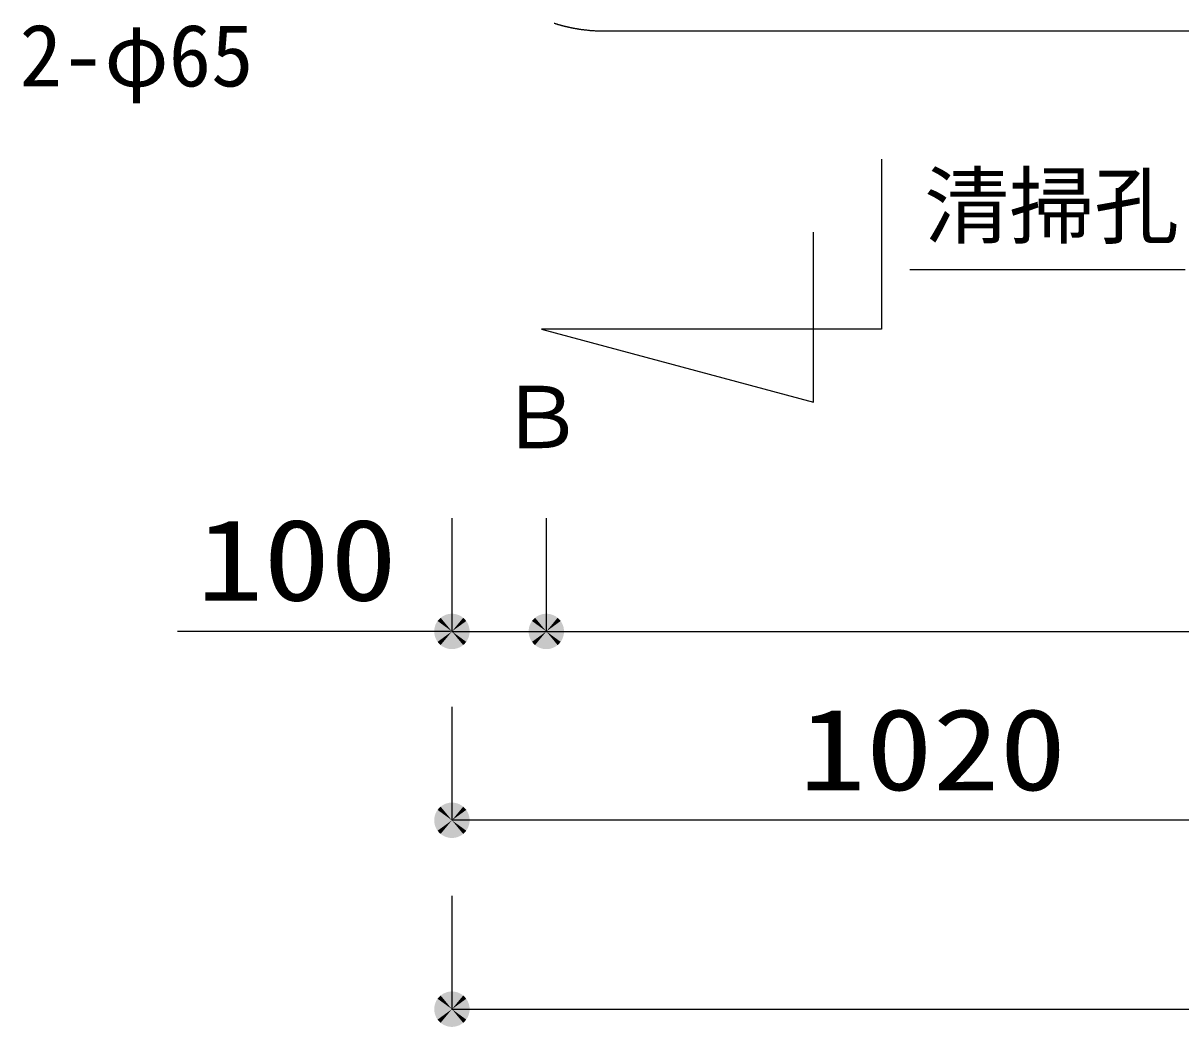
# Model space of a CAD drawing. Units: millimetres, scale not verified. Extents: x -22990 to 8910, y -6308 to 6308.
# Drawn here: x -6589 to -5363, y -1045 to 18 of the extents above; entities that cross this region are included whole.
import ezdxf
from ezdxf.enums import TextEntityAlignment as Align

# ---------------------------------------------------------------- set-up
doc = ezdxf.new("R2010")
doc.units = ezdxf.units.MM
doc.header["$LTSCALE"] = 30
doc.layers.add('0-2_空気管', color=3, linetype='Continuous', lineweight=25)
doc.layers.add('0-F_00クル-フ-6寸法', color=132, linetype='Continuous', lineweight=25)
doc.styles.add('ＭＳ ゴシック', font='')
doc.styles.get('ＭＳ ゴシック').set_extended_font_data('MS Gothic')

msp = doc.modelspace()

# ---------------------------------------------------------------- linework, layer by layer
at = {"layer": '0-2_空気管'}
for p, q in [((-5679.99, -126.15), (-5679.99, -306.15)), ((-5751.99, -383.32), (-5751.99, -203.32)), ((-5358.28, -243.32), (-5649.88, -243.32))]:
    msp.add_line(p, q, dxfattribs=at)
for points in [[(-6026.85, 17.86), (-6026.35, 17.7), (-6025.85, 17.54), (-6025.38, 17.4), (-6024.92, 17.26), (-6024.49, 17.13), (-6024.08, 17), (-6023.7, 16.89), (-6023.34, 16.78), (-6023.01, 16.68), (-6022.69, 16.59), (-6022.39, 16.5), (-6022.1, 16.42), (-6021.82, 16.34), (-6020.98, 16.1), (-6020.71, 16.03), (-6020.44, 15.95), (-6020.17, 15.88), (-6019.91, 15.81), (-6019.66, 15.74), (-6019.42, 15.67), (-6019.2, 15.61), (-6018.97, 15.55)], [(-6018.97, 15.55), (-6018.76, 15.49), (-6018.55, 15.44), (-6018.13, 15.33), (-6017.9, 15.27), (-6017.68, 15.21), (-6017.44, 15.15), (-6017.19, 15.08), (-6016.93, 15.02), (-6016.66, 14.95), (-6016.39, 14.88), (-6016.11, 14.81), (-6015.83, 14.74), (-6015.26, 14.6), (-6014.98, 14.53), (-6014.69, 14.46), (-6014.39, 14.39), (-6014.09, 14.32), (-6013.77, 14.25), (-6013.44, 14.17), (-6013.1, 14.09), (-6012.73, 14.01), (-6012.36, 13.92), (-6011.97, 13.83), (-6011.57, 13.75), (-6011.17, 13.66), (-6010.76, 13.57), (-6010.35, 13.48), (-6009.95, 13.39), (-6009.55, 13.31), (-6009.15, 13.22), (-6008.75, 13.14), (-6008.34, 13.06), (-6007.93, 12.98), (-6007.5, 12.89), (-6007.06, 12.81), (-6006.59, 12.72), (-6006.11, 12.63), (-6005.6, 12.53), (-6005.08, 12.44)], [(-6005.08, 12.44), (-6004.53, 12.34), (-6003.98, 12.24), (-6003.42, 12.14), (-6002.85, 12.04), (-6002.28, 11.95), (-6001.71, 11.86), (-6001.13, 11.76), (-6000.54, 11.67), (-5999.94, 11.58), (-5999.32, 11.48), (-5998.68, 11.39), (-5998.01, 11.3), (-5997.31, 11.2), (-5996.57, 11.11), (-5995.8, 11.01), (-5995, 10.91), (-5994.17, 10.81), (-5993.32, 10.71), (-5992.45, 10.62), (-5991.55, 10.52), (-5990.65, 10.43), (-5989.73, 10.34), (-5988.8, 10.26), (-5987.87, 10.18), (-5986.94, 10.1), (-5986.02, 10.03), (-5985.1, 9.97), (-5984.2, 9.91), (-5983.32, 9.85), (-5982.46, 9.81), (-5981.64, 9.77), (-5980.84, 9.74), (-5980.07, 9.71), (-5979.34, 9.69), (-5978.65, 9.67), (-5978, 9.65), (-5977.39, 9.64), (-5976.84, 9.63), (-5976.33, 9.63)], [(-5976.33, 9.63), (-5975.87, 9.62), (-5975.46, 9.62), (-5975.09, 9.61), (-3324.34, 9.61)], [(-5679.99, -306.15), (-6039.99, -306.15), (-5751.99, -383.32)]]:
    msp.add_lwpolyline(points, dxfattribs=at)
at = {"layer": '0-F_00クル-フ-6寸法', "color": 4}
for p, q in [((-6135.03, -506.25), (-6135.03, -626.25)), ((-6035.03, -506.25), (-6035.03, -626.25)), ((-6035.03, -506.25), (-6035.03, -626.25)), ((-6136.53, -626.25), (-6425.55, -626.25)), ((-6135.03, -626.25), (-6035.03, -626.25)), ((-6035.03, -626.25), (-3265.01, -626.25)), ((-6135.03, -706.25), (-6135.03, -826.25)), ((-5115.03, -826.25), (-6135.03, -826.25)), ((-6135.03, -906.25), (-6135.03, -1026.25)), ((-6135.03, -1026.25), (-3165.01, -1026.25))]:
    msp.add_line(p, q, dxfattribs=at)
at = {"layer": '0-F_00クル-フ-6寸法'}
for points in [[(-6135.03, -626.25), (-6148.69, -613.42), (-6146.98, -611.81)], [(-6135.03, -626.25), (-6146.98, -611.81), (-6145.07, -610.42)], [(-6135.03, -626.25), (-6145.07, -610.42), (-6143.01, -609.29)], [(-6135.03, -626.25), (-6143.01, -609.29), (-6140.82, -608.42)], [(-6135.03, -626.25), (-6140.82, -608.42), (-6138.54, -607.83)], [(-6135.03, -626.25), (-6138.54, -607.83), (-6136.2, -607.54)], [(-6135.03, -626.25), (-6136.2, -607.54), (-6133.85, -607.54)], [(-6135.03, -626.25), (-6133.85, -607.54), (-6131.51, -607.83)], [(-6135.03, -626.25), (-6131.51, -607.83), (-6129.23, -608.42)], [(-6135.03, -626.25), (-6129.23, -608.42), (-6127.04, -609.29)], [(-6135.03, -626.25), (-6127.04, -609.29), (-6124.98, -610.42)], [(-6135.03, -626.25), (-6124.98, -610.42), (-6123.07, -611.81)], [(-6135.03, -626.25), (-6123.07, -611.81), (-6121.36, -613.42)], [(-6035.03, -626.25), (-6048.69, -613.42), (-6046.98, -611.81)], [(-6035.03, -626.25), (-6048.69, -613.42), (-6046.98, -611.81)], [(-6035.03, -626.25), (-6046.98, -611.81), (-6045.07, -610.42)], [(-6035.03, -626.25), (-6046.98, -611.81), (-6045.07, -610.42)], [(-6035.03, -626.25), (-6045.07, -610.42), (-6043.01, -609.29)], [(-6035.03, -626.25), (-6045.07, -610.42), (-6043.01, -609.29)], [(-6035.03, -626.25), (-6043.01, -609.29), (-6040.82, -608.42)], [(-6035.03, -626.25), (-6043.01, -609.29), (-6040.82, -608.42)], [(-6035.03, -626.25), (-6040.82, -608.42), (-6038.54, -607.83)], [(-6035.03, -626.25), (-6040.82, -608.42), (-6038.54, -607.83)], [(-6035.03, -626.25), (-6038.54, -607.83), (-6036.2, -607.54)], [(-6035.03, -626.25), (-6038.54, -607.83), (-6036.2, -607.54)], [(-6035.03, -626.25), (-6036.2, -607.54), (-6033.85, -607.54)], [(-6035.03, -626.25), (-6036.2, -607.54), (-6033.85, -607.54)], [(-6035.03, -626.25), (-6033.85, -607.54), (-6031.51, -607.83)], [(-6035.03, -626.25), (-6033.85, -607.54), (-6031.51, -607.83)], [(-6035.03, -626.25), (-6031.51, -607.83), (-6029.23, -608.42)], [(-6035.03, -626.25), (-6031.51, -607.83), (-6029.23, -608.42)], [(-6035.03, -626.25), (-6029.23, -608.42), (-6027.04, -609.29)], [(-6035.03, -626.25), (-6029.23, -608.42), (-6027.04, -609.29)], [(-6035.03, -626.25), (-6027.04, -609.29), (-6024.98, -610.42)], [(-6035.03, -626.25), (-6027.04, -609.29), (-6024.98, -610.42)], [(-6035.03, -626.25), (-6024.98, -610.42), (-6023.07, -611.81)], [(-6035.03, -626.25), (-6024.98, -610.42), (-6023.07, -611.81)], [(-6035.03, -626.25), (-6023.07, -611.81), (-6021.36, -613.42)], [(-6035.03, -626.25), (-6023.07, -611.81), (-6021.36, -613.42)], [(-6135.03, -626.25), (-6153.78, -626.25), (-6153.63, -623.9)], [(-6135.03, -626.25), (-6153.63, -623.9), (-6153.19, -621.59)], [(-6135.03, -626.25), (-6153.19, -621.59), (-6152.46, -619.35)], [(-6135.03, -626.25), (-6152.46, -619.35), (-6151.46, -617.22)], [(-6135.03, -626.25), (-6151.46, -617.22), (-6150.2, -615.23)], [(-6135.03, -626.25), (-6150.2, -615.23), (-6148.69, -613.42)], [(-6135.03, -626.25), (-6121.36, -613.42), (-6119.86, -615.23)], [(-6135.03, -626.25), (-6119.86, -615.23), (-6118.6, -617.22)], [(-6135.03, -626.25), (-6118.6, -617.22), (-6117.59, -619.35)], [(-6135.03, -626.25), (-6117.59, -619.35), (-6116.87, -621.59)], [(-6135.03, -626.25), (-6116.87, -621.59), (-6116.42, -623.9)], [(-6135.03, -626.25), (-6116.42, -623.9), (-6116.28, -626.25)], [(-6035.03, -626.25), (-6053.78, -626.25), (-6053.63, -623.9)], [(-6035.03, -626.25), (-6053.78, -626.25), (-6053.63, -623.9)], [(-6035.03, -626.25), (-6053.63, -623.9), (-6053.19, -621.59)], [(-6035.03, -626.25), (-6053.63, -623.9), (-6053.19, -621.59)], [(-6035.03, -626.25), (-6053.19, -621.59), (-6052.46, -619.35)], [(-6035.03, -626.25), (-6053.19, -621.59), (-6052.46, -619.35)], [(-6035.03, -626.25), (-6052.46, -619.35), (-6051.46, -617.22)], [(-6035.03, -626.25), (-6052.46, -619.35), (-6051.46, -617.22)], [(-6035.03, -626.25), (-6051.46, -617.22), (-6050.2, -615.23)], [(-6035.03, -626.25), (-6051.46, -617.22), (-6050.2, -615.23)], [(-6035.03, -626.25), (-6050.2, -615.23), (-6048.69, -613.42)], [(-6035.03, -626.25), (-6050.2, -615.23), (-6048.69, -613.42)], [(-6035.03, -626.25), (-6021.36, -613.42), (-6019.86, -615.23)], [(-6035.03, -626.25), (-6021.36, -613.42), (-6019.86, -615.23)], [(-6035.03, -626.25), (-6019.86, -615.23), (-6018.6, -617.22)], [(-6035.03, -626.25), (-6019.86, -615.23), (-6018.6, -617.22)], [(-6035.03, -626.25), (-6018.6, -617.22), (-6017.59, -619.35)], [(-6035.03, -626.25), (-6018.6, -617.22), (-6017.59, -619.35)], [(-6035.03, -626.25), (-6017.59, -619.35), (-6016.87, -621.59)], [(-6035.03, -626.25), (-6017.59, -619.35), (-6016.87, -621.59)], [(-6035.03, -626.25), (-6016.87, -621.59), (-6016.42, -623.9)], [(-6035.03, -626.25), (-6016.87, -621.59), (-6016.42, -623.9)], [(-6035.03, -626.25), (-6016.42, -623.9), (-6016.28, -626.25)], [(-6035.03, -626.25), (-6016.42, -623.9), (-6016.28, -626.25)], [(-6135.03, -626.25), (-6153.63, -628.6), (-6153.78, -626.25)], [(-6135.03, -626.25), (-6153.19, -630.92), (-6153.63, -628.6)], [(-6135.03, -626.25), (-6152.46, -633.15), (-6153.19, -630.92)], [(-6135.03, -626.25), (-6151.46, -635.29), (-6152.46, -633.15)], [(-6135.03, -626.25), (-6150.2, -637.27), (-6151.46, -635.29)], [(-6135.03, -626.25), (-6148.69, -639.09), (-6150.2, -637.27)], [(-6135.03, -626.25), (-6146.98, -640.7), (-6148.69, -639.09)], [(-6135.03, -626.25), (-6145.07, -642.08), (-6146.98, -640.7)], [(-6135.03, -626.25), (-6143.01, -643.22), (-6145.07, -642.08)], [(-6135.03, -626.25), (-6140.82, -644.08), (-6143.01, -643.22)], [(-6135.03, -626.25), (-6138.54, -644.67), (-6140.82, -644.08)], [(-6135.03, -626.25), (-6136.2, -644.97), (-6138.54, -644.67)], [(-6135.03, -626.25), (-6133.85, -644.97), (-6136.2, -644.97)], [(-6135.03, -626.25), (-6131.51, -644.67), (-6133.85, -644.97)], [(-6135.03, -626.25), (-6129.23, -644.08), (-6131.51, -644.67)], [(-6135.03, -626.25), (-6127.04, -643.22), (-6129.23, -644.08)], [(-6135.03, -626.25), (-6124.98, -642.08), (-6127.04, -643.22)], [(-6135.03, -626.25), (-6123.07, -640.7), (-6124.98, -642.08)], [(-6135.03, -626.25), (-6121.36, -639.09), (-6123.07, -640.7)], [(-6135.03, -626.25), (-6119.86, -637.27), (-6121.36, -639.09)], [(-6135.03, -626.25), (-6118.6, -635.29), (-6119.86, -637.27)], [(-6135.03, -626.25), (-6117.59, -633.15), (-6118.6, -635.29)], [(-6135.03, -626.25), (-6116.87, -630.92), (-6117.59, -633.15)], [(-6135.03, -626.25), (-6116.42, -628.6), (-6116.87, -630.92)], [(-6135.03, -626.25), (-6116.28, -626.25), (-6116.42, -628.6)], [(-6035.03, -626.25), (-6053.63, -628.6), (-6053.78, -626.25)], [(-6035.03, -626.25), (-6053.63, -628.6), (-6053.78, -626.25)], [(-6035.03, -626.25), (-6053.19, -630.92), (-6053.63, -628.6)], [(-6035.03, -626.25), (-6053.19, -630.92), (-6053.63, -628.6)], [(-6035.03, -626.25), (-6052.46, -633.15), (-6053.19, -630.92)], [(-6035.03, -626.25), (-6052.46, -633.15), (-6053.19, -630.92)], [(-6035.03, -626.25), (-6051.46, -635.29), (-6052.46, -633.15)], [(-6035.03, -626.25), (-6051.46, -635.29), (-6052.46, -633.15)], [(-6035.03, -626.25), (-6050.2, -637.27), (-6051.46, -635.29)], [(-6035.03, -626.25), (-6050.2, -637.27), (-6051.46, -635.29)], [(-6035.03, -626.25), (-6048.69, -639.09), (-6050.2, -637.27)], [(-6035.03, -626.25), (-6048.69, -639.09), (-6050.2, -637.27)], [(-6035.03, -626.25), (-6046.98, -640.7), (-6048.69, -639.09)], [(-6035.03, -626.25), (-6046.98, -640.7), (-6048.69, -639.09)], [(-6035.03, -626.25), (-6045.07, -642.08), (-6046.98, -640.7)], [(-6035.03, -626.25), (-6045.07, -642.08), (-6046.98, -640.7)], [(-6035.03, -626.25), (-6043.01, -643.22), (-6045.07, -642.08)], [(-6035.03, -626.25), (-6043.01, -643.22), (-6045.07, -642.08)], [(-6035.03, -626.25), (-6040.82, -644.08), (-6043.01, -643.22)], [(-6035.03, -626.25), (-6040.82, -644.08), (-6043.01, -643.22)], [(-6035.03, -626.25), (-6038.54, -644.67), (-6040.82, -644.08)], [(-6035.03, -626.25), (-6038.54, -644.67), (-6040.82, -644.08)], [(-6035.03, -626.25), (-6036.2, -644.97), (-6038.54, -644.67)], [(-6035.03, -626.25), (-6036.2, -644.97), (-6038.54, -644.67)], [(-6035.03, -626.25), (-6033.85, -644.97), (-6036.2, -644.97)], [(-6035.03, -626.25), (-6033.85, -644.97), (-6036.2, -644.97)], [(-6035.03, -626.25), (-6031.51, -644.67), (-6033.85, -644.97)], [(-6035.03, -626.25), (-6029.23, -644.08), (-6031.51, -644.67)], [(-6035.03, -626.25), (-6027.04, -643.22), (-6029.23, -644.08)], [(-6035.03, -626.25), (-6024.98, -642.08), (-6027.04, -643.22)], [(-6035.03, -626.25), (-6023.07, -640.7), (-6024.98, -642.08)], [(-6035.03, -626.25), (-6021.36, -639.09), (-6023.07, -640.7)], [(-6035.03, -626.25), (-6019.86, -637.27), (-6021.36, -639.09)], [(-6035.03, -626.25), (-6018.6, -635.29), (-6019.86, -637.27)], [(-6035.03, -626.25), (-6017.59, -633.15), (-6018.6, -635.29)], [(-6035.03, -626.25), (-6016.87, -630.92), (-6017.59, -633.15)], [(-6035.03, -626.25), (-6016.42, -628.6), (-6016.87, -630.92)], [(-6035.03, -626.25), (-6016.28, -626.25), (-6016.42, -628.6)], [(-6035.03, -626.25), (-6031.51, -644.67), (-6033.85, -644.97)], [(-6035.03, -626.25), (-6029.23, -644.08), (-6031.51, -644.67)], [(-6035.03, -626.25), (-6027.04, -643.22), (-6029.23, -644.08)], [(-6035.03, -626.25), (-6024.98, -642.08), (-6027.04, -643.22)], [(-6035.03, -626.25), (-6023.07, -640.7), (-6024.98, -642.08)], [(-6035.03, -626.25), (-6021.36, -639.09), (-6023.07, -640.7)], [(-6035.03, -626.25), (-6019.86, -637.27), (-6021.36, -639.09)], [(-6035.03, -626.25), (-6018.6, -635.29), (-6019.86, -637.27)], [(-6035.03, -626.25), (-6017.59, -633.15), (-6018.6, -635.29)], [(-6035.03, -626.25), (-6016.87, -630.92), (-6017.59, -633.15)], [(-6035.03, -626.25), (-6016.42, -628.6), (-6016.87, -630.92)], [(-6035.03, -626.25), (-6016.28, -626.25), (-6016.42, -628.6)], [(-6135.03, -826.25), (-6143.01, -809.29), (-6140.82, -808.42)], [(-6135.03, -826.25), (-6140.82, -808.42), (-6138.54, -807.83)], [(-6135.03, -826.25), (-6138.54, -807.83), (-6136.2, -807.54)], [(-6135.03, -826.25), (-6136.2, -807.54), (-6133.85, -807.54)], [(-6135.03, -826.25), (-6133.85, -807.54), (-6131.51, -807.83)], [(-6135.03, -826.25), (-6131.51, -807.83), (-6129.23, -808.42)], [(-6135.03, -826.25), (-6129.23, -808.42), (-6127.04, -809.29)], [(-6135.03, -826.25), (-6153.19, -821.59), (-6152.46, -819.35)], [(-6135.03, -826.25), (-6152.46, -819.35), (-6151.46, -817.22)], [(-6135.03, -826.25), (-6151.46, -817.22), (-6150.2, -815.23)], [(-6135.03, -826.25), (-6150.2, -815.23), (-6148.69, -813.42)], [(-6135.03, -826.25), (-6148.69, -813.42), (-6146.98, -811.81)], [(-6135.03, -826.25), (-6146.98, -811.81), (-6145.07, -810.42)], [(-6135.03, -826.25), (-6145.07, -810.42), (-6143.01, -809.29)], [(-6135.03, -826.25), (-6127.04, -809.29), (-6124.98, -810.42)], [(-6135.03, -826.25), (-6124.98, -810.42), (-6123.07, -811.81)], [(-6135.03, -826.25), (-6123.07, -811.81), (-6121.36, -813.42)], [(-6135.03, -826.25), (-6121.36, -813.42), (-6119.86, -815.23)], [(-6135.03, -826.25), (-6119.86, -815.23), (-6118.6, -817.22)], [(-6135.03, -826.25), (-6118.6, -817.22), (-6117.59, -819.35)], [(-6135.03, -826.25), (-6117.59, -819.35), (-6116.87, -821.59)], [(-6135.03, -826.25), (-6153.78, -826.25), (-6153.63, -823.9)], [(-6135.03, -826.25), (-6153.63, -828.6), (-6153.78, -826.25)], [(-6135.03, -826.25), (-6153.63, -823.9), (-6153.19, -821.59)], [(-6135.03, -826.25), (-6153.19, -830.92), (-6153.63, -828.6)], [(-6135.03, -826.25), (-6152.46, -833.15), (-6153.19, -830.92)], [(-6135.03, -826.25), (-6151.46, -835.29), (-6152.46, -833.15)], [(-6135.03, -826.25), (-6150.2, -837.27), (-6151.46, -835.29)], [(-6135.03, -826.25), (-6148.69, -839.09), (-6150.2, -837.27)], [(-6135.03, -826.25), (-6146.98, -840.7), (-6148.69, -839.09)], [(-6135.03, -826.25), (-6145.07, -842.08), (-6146.98, -840.7)], [(-6135.03, -826.25), (-6143.01, -843.22), (-6145.07, -842.08)], [(-6135.03, -826.25), (-6140.82, -844.08), (-6143.01, -843.22)], [(-6135.03, -826.25), (-6138.54, -844.67), (-6140.82, -844.08)], [(-6135.03, -826.25), (-6136.2, -844.97), (-6138.54, -844.67)], [(-6135.03, -826.25), (-6133.85, -844.97), (-6136.2, -844.97)], [(-6135.03, -826.25), (-6116.87, -821.59), (-6116.42, -823.9)], [(-6135.03, -826.25), (-6116.42, -823.9), (-6116.28, -826.25)], [(-6135.03, -826.25), (-6131.51, -844.67), (-6133.85, -844.97)], [(-6135.03, -826.25), (-6129.23, -844.08), (-6131.51, -844.67)], [(-6135.03, -826.25), (-6127.04, -843.22), (-6129.23, -844.08)], [(-6135.03, -826.25), (-6124.98, -842.08), (-6127.04, -843.22)], [(-6135.03, -826.25), (-6123.07, -840.7), (-6124.98, -842.08)], [(-6135.03, -826.25), (-6121.36, -839.09), (-6123.07, -840.7)], [(-6135.03, -826.25), (-6119.86, -837.27), (-6121.36, -839.09)], [(-6135.03, -826.25), (-6118.6, -835.29), (-6119.86, -837.27)], [(-6135.03, -826.25), (-6117.59, -833.15), (-6118.6, -835.29)], [(-6135.03, -826.25), (-6116.87, -830.92), (-6117.59, -833.15)], [(-6135.03, -826.25), (-6116.42, -828.6), (-6116.87, -830.92)], [(-6135.03, -826.25), (-6116.28, -826.25), (-6116.42, -828.6)], [(-6135.03, -1026.25), (-6152.46, -1019.35), (-6151.46, -1017.22)], [(-6135.03, -1026.25), (-6151.46, -1017.22), (-6150.2, -1015.23)], [(-6135.03, -1026.25), (-6150.2, -1015.23), (-6148.69, -1013.42)], [(-6135.03, -1026.25), (-6148.69, -1013.42), (-6146.98, -1011.81)], [(-6135.03, -1026.25), (-6146.98, -1011.81), (-6145.07, -1010.42)], [(-6135.03, -1026.25), (-6145.07, -1010.42), (-6143.01, -1009.29)], [(-6135.03, -1026.25), (-6143.01, -1009.29), (-6140.82, -1008.42)], [(-6135.03, -1026.25), (-6140.82, -1008.42), (-6138.54, -1007.83)], [(-6135.03, -1026.25), (-6138.54, -1007.83), (-6136.2, -1007.54)], [(-6135.03, -1026.25), (-6136.2, -1007.54), (-6133.85, -1007.54)], [(-6135.03, -1026.25), (-6133.85, -1007.54), (-6131.51, -1007.83)], [(-6135.03, -1026.25), (-6131.51, -1007.83), (-6129.23, -1008.42)], [(-6135.03, -1026.25), (-6129.23, -1008.42), (-6127.04, -1009.29)], [(-6135.03, -1026.25), (-6127.04, -1009.29), (-6124.98, -1010.42)], [(-6135.03, -1026.25), (-6124.98, -1010.42), (-6123.07, -1011.81)], [(-6135.03, -1026.25), (-6123.07, -1011.81), (-6121.36, -1013.42)], [(-6135.03, -1026.25), (-6121.36, -1013.42), (-6119.86, -1015.23)], [(-6135.03, -1026.25), (-6119.86, -1015.23), (-6118.6, -1017.22)], [(-6135.03, -1026.25), (-6118.6, -1017.22), (-6117.59, -1019.35)], [(-6135.03, -1026.25), (-6153.78, -1026.25), (-6153.63, -1023.9)], [(-6135.03, -1026.25), (-6153.63, -1028.6), (-6153.78, -1026.25)], [(-6135.03, -1026.25), (-6153.63, -1023.9), (-6153.19, -1021.59)], [(-6135.03, -1026.25), (-6153.19, -1030.92), (-6153.63, -1028.6)], [(-6135.03, -1026.25), (-6153.19, -1021.59), (-6152.46, -1019.35)], [(-6135.03, -1026.25), (-6152.46, -1033.15), (-6153.19, -1030.92)], [(-6135.03, -1026.25), (-6151.46, -1035.29), (-6152.46, -1033.15)], [(-6135.03, -1026.25), (-6150.2, -1037.27), (-6151.46, -1035.29)], [(-6135.03, -1026.25), (-6148.69, -1039.09), (-6150.2, -1037.27)], [(-6135.03, -1026.25), (-6146.98, -1040.7), (-6148.69, -1039.09)], [(-6135.03, -1026.25), (-6145.07, -1042.08), (-6146.98, -1040.7)], [(-6135.03, -1026.25), (-6143.01, -1043.22), (-6145.07, -1042.08)], [(-6135.03, -1026.25), (-6140.82, -1044.08), (-6143.01, -1043.22)], [(-6135.03, -1026.25), (-6138.54, -1044.67), (-6140.82, -1044.08)], [(-6135.03, -1026.25), (-6136.2, -1044.97), (-6138.54, -1044.67)], [(-6135.03, -1026.25), (-6133.85, -1044.97), (-6136.2, -1044.97)], [(-6135.03, -1026.25), (-6117.59, -1019.35), (-6116.87, -1021.59)], [(-6135.03, -1026.25), (-6116.87, -1021.59), (-6116.42, -1023.9)], [(-6135.03, -1026.25), (-6116.42, -1023.9), (-6116.28, -1026.25)], [(-6135.03, -1026.25), (-6131.51, -1044.67), (-6133.85, -1044.97)], [(-6135.03, -1026.25), (-6129.23, -1044.08), (-6131.51, -1044.67)], [(-6135.03, -1026.25), (-6127.04, -1043.22), (-6129.23, -1044.08)], [(-6135.03, -1026.25), (-6124.98, -1042.08), (-6127.04, -1043.22)], [(-6135.03, -1026.25), (-6123.07, -1040.7), (-6124.98, -1042.08)], [(-6135.03, -1026.25), (-6121.36, -1039.09), (-6123.07, -1040.7)], [(-6135.03, -1026.25), (-6119.86, -1037.27), (-6121.36, -1039.09)], [(-6135.03, -1026.25), (-6118.6, -1035.29), (-6119.86, -1037.27)], [(-6135.03, -1026.25), (-6117.59, -1033.15), (-6118.6, -1035.29)], [(-6135.03, -1026.25), (-6116.87, -1030.92), (-6117.59, -1033.15)], [(-6135.03, -1026.25), (-6116.42, -1028.6), (-6116.87, -1030.92)], [(-6135.03, -1026.25), (-6116.28, -1026.25), (-6116.42, -1028.6)]]:
    msp.add_solid(points, dxfattribs=at)

# ---------------------------------------------------------------- texts
at = {"layer": '0-2_空気管', "color": 4, "style": 'ＭＳ ゴシック'}
for s, p in [('2-φ65', (-6592.93, -68.95)), ('清掃孔', (-5634.88, -228.32)), ('Ｂ', (-6085.25, -452))]:
    msp.add_text(s, height=65.98, dxfattribs=at).set_placement(p, align=Align.BOTTOM_LEFT)
at = {"layer": '0-F_00クル-フ-6寸法', "color": 3, "style": 'ＭＳ ゴシック', "width": 1.2}
for s, p in [('100', (-6405.44, -619.68)), ('1020', (-5767.31, -820.41))]:
    msp.add_text(s, height=86.66, dxfattribs=at).set_placement(p, align=Align.BOTTOM_LEFT)

doc.saveas('drawing.dxf')
